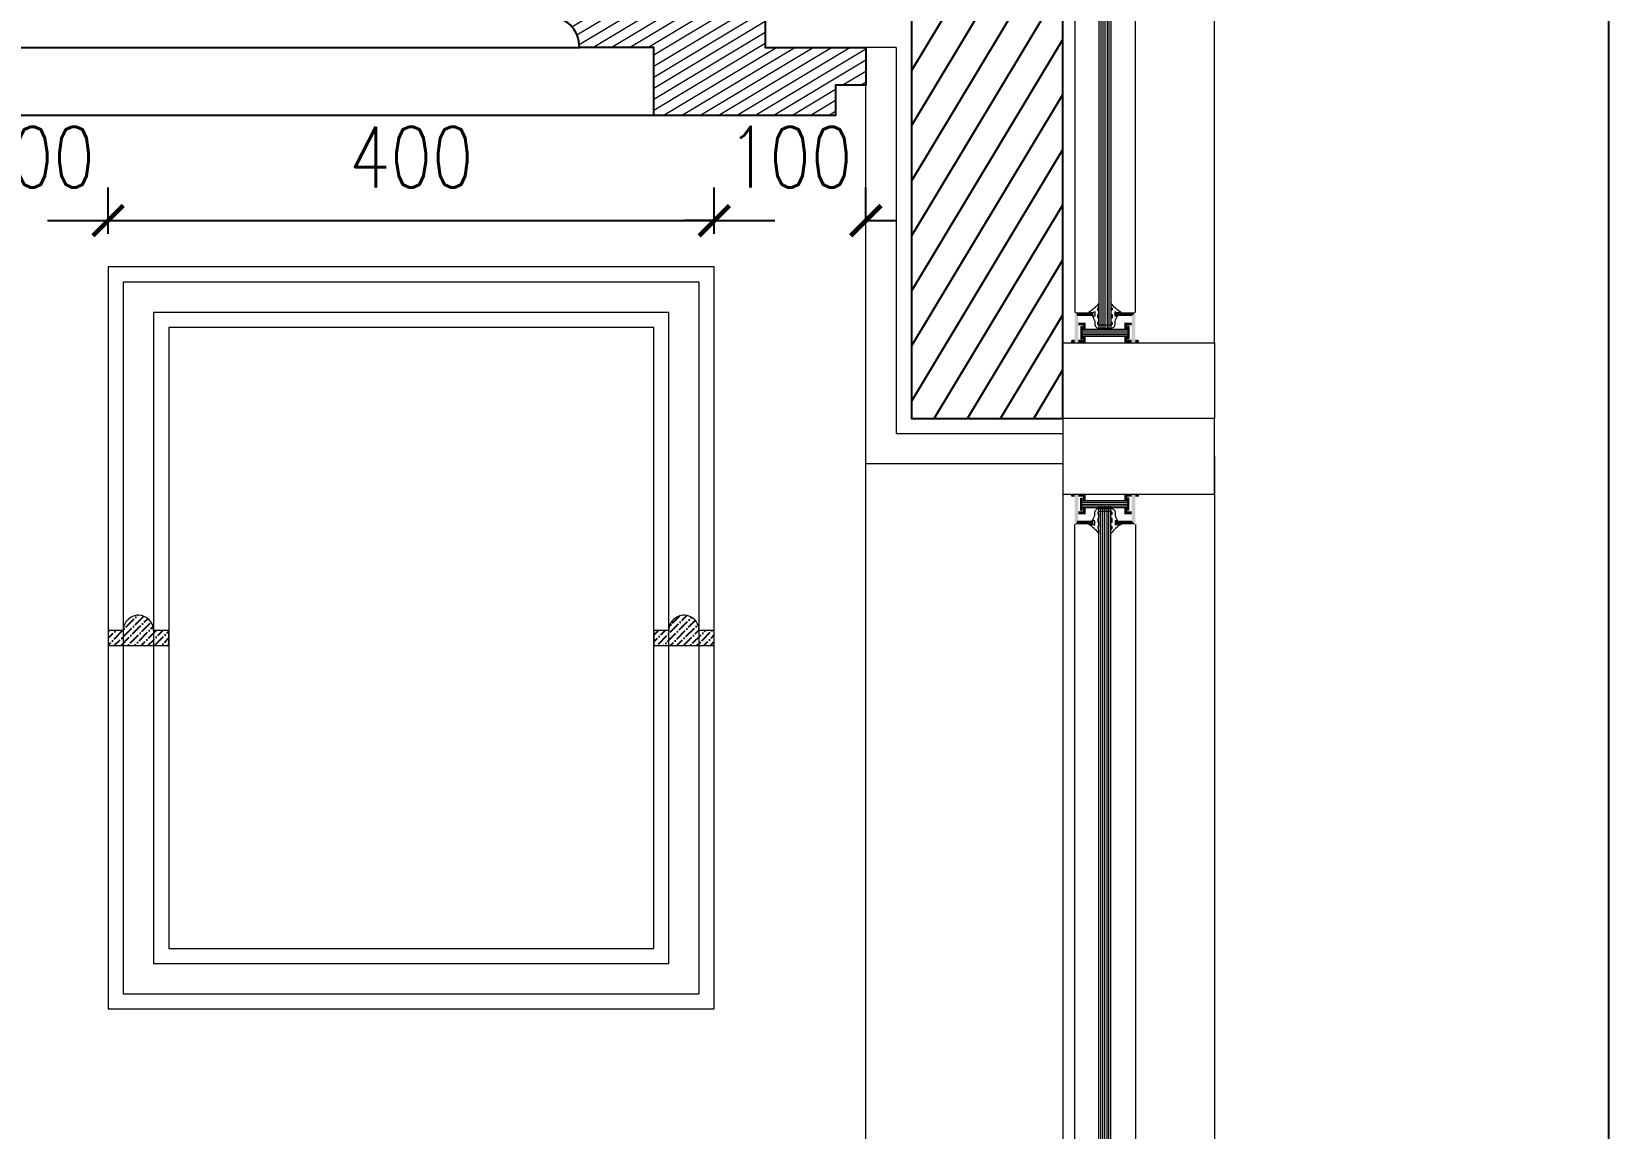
# Model space of a CAD drawing. Header units: inches. Extents: x 193287 to 241687, y 437648 to 550079.
# Drawn here: x 216992 to 218032, y 450667 to 451391 of the extents above; entities that cross this region are included whole.
import ezdxf

# ---------------------------------------------------------------- set-up
doc = ezdxf.new("R2010")
doc.units = ezdxf.units.IN
doc.header["$MEASUREMENT"] = 0
for name, color, linetype in [('8', 8, 'Continuous'), ('CQ Grg Gypsum', 41, 'Continuous'), ('CQ marble hatch', 8, 'Continuous'), ('CQ section wall', 3, 'Continuous'), ('Layer1', 1, 'Continuous'), ('xref grd floor$2$CQ Wall hatch_CHB', 8, 'Continuous')]:
    doc.layers.add(name, color=color, linetype=linetype)
for name, color, linetype, lineweight in [('A-Dim-ID', 9, 'Continuous', 20), ('A-FLOR-SLAB', 5, 'Continuous', 40), ('A-GLAZ', 134, 'Continuous', 18), ('A-RNDR-ALUM', 1, 'Continuous', 9), ('A-RNDR-PT36', 253, 'Continuous', 20), ('CQ gypsum 2', 42, 'Continuous', 0), ('CQ Gypsum Hatch', 8, 'Continuous', 20), ('CQ Marble', 6, 'Continuous', 0)]:
    doc.layers.add(name, color=color, linetype=linetype, lineweight=lineweight)
doc.styles.add('ST9', font='romans.shx', dxfattribs={"width": 0.8})
doc.dimstyles.new('DIM-20', dxfattribs={"dimscale": 1000, "dimtxt": 0.044, "dimasz": 0.035, "dimexe": 0.022, "dimexo": 0.022, "dimgap": 0.022, "dimtad": 1, "dimdec": 0, "dimzin": 0, "dimdsep": 46, "dimtxsty": 'ST9', "dimblk1": 'ARCHTICK', "dimblk2": 'ARCHTICK', "dimsah": 1, "dimcen": 0.088, "dimdle": 0.04, "dimclrd": 256, "dimclre": 256, "dimclrt": 3, "dimadec": 0, "dimazin": 0, "dimtfac": 1, "dimtdec": 0, "dimtix": 1, "dimtofl": 0, "dimtmove": 1, "dimatfit": 3, "dimldrblk": 'CLOSED', "dimfxl": 1, "dimtolj": 1, "dimtzin": 0, "dimarcsym": 0})

# ---------------------------------------------------------------- blocks, each defined once
blk = doc.blocks.new('GLAZ-4')
at = {"layer": 'A-GLAZ'}
for p, q in [((-26.3, 2238.5, 0), (-26.3, 1858.6, 0)), ((-24.9, 2238.5, 0), (-24.9, 1858.6, 0)), ((-23.6, 2238.5, 0), (-23.6, 1858.6, 0)), ((-22.3, 2238.5, 0), (-22.3, 1858.6, 0)), ((-20.9, 2238.5, 0), (-20.9, 1858.6, 0)), ((-19.6, 2238.5, 0), (-19.6, 1858.6, 0)), ((-18.3, 2238.5, 0), (-18.3, 1858.6, 0)), ((-26.3, 561.6, 0), (-26.3, 1741.5, 0)), ((-24.9, 561.6, 0), (-24.9, 1741.5, 0)), ((-23.6, 561.6, 0), (-23.6, 1741.5, 0)), ((-22.3, 561.6, 0), (-22.3, 1741.5, 0)), ((-20.9, 561.6, 0), (-20.9, 1741.5, 0)), ((-19.6, 561.6, 0), (-19.6, 1741.5, 0)), ((-18.3, 561.6, 0), (-18.3, 1741.5, 0))]:
    blk.add_line(p, q, dxfattribs=at)
at = {"layer": 'A-RNDR-ALUM'}
for p, q in [((-50, 1850, 0), (-50, 2250, 0)), ((50, 1850, 0), (50, 2250, 0)), ((-38.2, 1860.7, 0), (-37.5, 1860.7, 0)), ((-38.2, 1860.7, 0), (-38.2, 1852.6, 0)), ((-38.2, 1860.7, 0), (-37.5, 1860.7, 0)), ((-38.2, 1860.7, 0), (-38.2, 1852.6, 0)), ((-38.2, 1852.6, 0), (-37.5, 1852.6, 0)), ((-38.2, 1852.6, 0), (-37.5, 1852.6, 0)), ((-37.5, 1860.7, 0), (-37.5, 1852.6, 0)), ((-37.5, 1860.7, 0), (-37.5, 1852.6, 0)), ((-37.5, 1859, 0), (-7.1, 1859, 0)), ((-37.5, 1859, 0), (-7.1, 1859, 0)), ((-37.5, 1857.8, 0), (-7.1, 1857.8, 0)), ((-37.5, 1857.8, 0), (-7.1, 1857.8, 0)), ((-37.5, 1856.6, 0), (-7.1, 1856.6, 0)), ((-37.5, 1856.6, 0), (-7.1, 1856.6, 0)), ((-37.5, 1855.5, 0), (-7.1, 1855.5, 0)), ((-37.5, 1855.5, 0), (-7.1, 1855.5, 0)), ((-37.5, 1854.3, 0), (-7.1, 1854.3, 0)), ((-37.5, 1854.3, 0), (-7.1, 1854.3, 0)), ((-36, 1860.7, 0), (-35.3, 1860.7, 0)), ((-36, 1860.7, 0), (-35.3, 1860.7, 0)), ((-36, 1852.6, 0), (-35.3, 1852.6, 0)), ((-36, 1852.6, 0), (-35.3, 1852.6, 0)), ((-6.4, 1860.7, 0), (-7.1, 1860.7, 0)), ((-7.1, 1860.7, 0), (-7.1, 1852.6, 0)), ((-6.4, 1860.7, 0), (-7.1, 1860.7, 0)), ((-7.1, 1860.7, 0), (-7.1, 1852.6, 0)), ((-6.4, 1852.6, 0), (-7.1, 1852.6, 0)), ((-6.4, 1852.6, 0), (-7.1, 1852.6, 0)), ((-6.4, 1860.7, 0), (-6.4, 1852.6, 0)), ((-6.4, 1860.7, 0), (-6.4, 1852.6, 0)), ((-50, 1775, 0), (-50, 550, 0)), ((50, 1775, 0), (50, 550, 0)), ((-38.2, 1747.4, 0), (-37.5, 1747.4, 0)), ((-38.2, 1739.4, 0), (-38.2, 1747.4, 0)), ((-38.2, 1747.4, 0), (-37.5, 1747.4, 0)), ((-38.2, 1739.4, 0), (-38.2, 1747.4, 0)), ((-38.2, 1739.4, 0), (-37.5, 1739.4, 0)), ((-38.2, 1739.4, 0), (-37.5, 1739.4, 0)), ((-37.5, 1739.4, 0), (-37.5, 1747.4, 0)), ((-37.5, 1739.4, 0), (-37.5, 1747.4, 0)), ((-37.5, 1745.7, 0), (-7.1, 1745.7, 0)), ((-37.5, 1745.7, 0), (-7.1, 1745.7, 0)), ((-37.5, 1744.6, 0), (-7.1, 1744.6, 0)), ((-37.5, 1744.6, 0), (-7.1, 1744.6, 0)), ((-37.5, 1743.4, 0), (-7.1, 1743.4, 0)), ((-37.5, 1743.4, 0), (-7.1, 1743.4, 0)), ((-37.5, 1742.2, 0), (-7.1, 1742.2, 0)), ((-37.5, 1742.2, 0), (-7.1, 1742.2, 0)), ((-37.5, 1741.1, 0), (-7.1, 1741.1, 0)), ((-37.5, 1741.1, 0), (-7.1, 1741.1, 0)), ((-36, 1747.4, 0), (-35.3, 1747.4, 0)), ((-36, 1747.4, 0), (-35.3, 1747.4, 0)), ((-36, 1739.4, 0), (-35.3, 1739.4, 0)), ((-36, 1739.4, 0), (-35.3, 1739.4, 0)), ((-6.4, 1747.4, 0), (-7.1, 1747.4, 0)), ((-7.1, 1739.4, 0), (-7.1, 1747.4, 0)), ((-6.4, 1747.4, 0), (-7.1, 1747.4, 0)), ((-7.1, 1739.4, 0), (-7.1, 1747.4, 0)), ((-6.4, 1739.4, 0), (-7.1, 1739.4, 0)), ((-6.4, 1739.4, 0), (-7.1, 1739.4, 0)), ((-6.4, 1739.4, 0), (-6.4, 1747.4, 0)), ((-6.4, 1739.4, 0), (-6.4, 1747.4, 0))]:
    blk.add_line(p, q, dxfattribs=at)
at = {"layer": 'A-RNDR-ALUM', "elevation": 0}
for points in [[(-14, 1867.6), (-15.6, 1867.6), (-15.6, 1870.6, 0.015553), (-14.8, 1870), (-11.6, 1870, -0.104304), (-18.3, 1876.1), (-18.3, 1873.6, 0.016036), (-17.6, 1872.8), (-17.6, 1871.6), (-18.3, 1870.9), (-18.3, 1868.1), (-17.6, 1868.7), (-17.6, 1866.4), (-18.3, 1865.7), (-18.3, 1862.9), (-17.6, 1863.5), (-17.6, 1862.2, -0.414214), (-18.3, 1861.6), (-26.3, 1861.6, -0.414214), (-26.9, 1862.2), (-26.9, 1863.5), (-26.3, 1862.9), (-26.3, 1865.7), (-26.9, 1866.4), (-26.9, 1868.7), (-26.3, 1868.1), (-26.3, 1870.9), (-26.9, 1871.6), (-26.9, 1872.8, 0.016036), (-26.3, 1873.6), (-26.3, 1876.1, -0.104304), (-33, 1870), (-29.8, 1870, 0.015553), (-28.9, 1870.6), (-28.9, 1867.6), (-30.6, 1867.6, -0.021646), (-28.9, 1864.1), (-28.9, 1862.2, 0.414214), (-26.3, 1859.6), (-18.3, 1859.6, 0.414214), (-15.6, 1862.2), (-15.6, 1864.1, -0.021646)], [(-14, 1732.4), (-15.6, 1732.4), (-15.6, 1729.5, -0.015553), (-14.8, 1730), (-11.6, 1730, 0.104304), (-18.3, 1723.9), (-18.3, 1726.5, -0.016036), (-17.6, 1727.2), (-17.6, 1728.5), (-18.3, 1729.1), (-18.3, 1732), (-17.6, 1731.3), (-17.6, 1733.7), (-18.3, 1734.4), (-18.3, 1737.2), (-17.6, 1736.5), (-17.6, 1737.8, 0.414214), (-18.3, 1738.5), (-26.3, 1738.5, 0.414214), (-26.9, 1737.8), (-26.9, 1736.5), (-26.3, 1737.2), (-26.3, 1734.4), (-26.9, 1733.7), (-26.9, 1731.3), (-26.3, 1732), (-26.3, 1729.1), (-26.9, 1728.5), (-26.9, 1727.2, -0.016036), (-26.3, 1726.5), (-26.3, 1723.9, 0.104304), (-33, 1730), (-29.8, 1730, -0.015553), (-28.9, 1729.5), (-28.9, 1732.4), (-30.6, 1732.4, 0.021646), (-28.9, 1735.9), (-28.9, 1737.8, -0.414214), (-26.3, 1740.5), (-18.3, 1740.5, -0.414214), (-15.6, 1737.8), (-15.6, 1735.9, 0.021646)]]:
    blk.add_lwpolyline(points, format="xyb", close=True, dxfattribs=at)
for points in [[(-50, 1850), (50, 1850), (50, 1800), (-50, 1800)], [(-50, 1750), (50, 1750), (50, 1800), (-50, 1800)]]:
    blk.add_lwpolyline(points, close=True, dxfattribs=at)
at = {"layer": 'A-RNDR-ALUM', "const_width": 0.928, "elevation": 0}
for points in [[(-43.7, 1851.4, 0.414214), (-44.2, 1850.9)], [(-43.7, 1851.4, 0.414214), (-44.2, 1850.9)], [(-0.7, 1851.4, -0.414214), (-0.2, 1851)], [(-0.7, 1851.4, -0.414214), (-0.2, 1851)], [(-43.7, 1748.6, -0.414214), (-44.2, 1749.1)], [(-43.7, 1748.6, -0.414214), (-44.2, 1749.1)], [(-0.7, 1748.6, 0.414214), (-0.2, 1749.1)], [(-0.7, 1748.6, 0.414214), (-0.2, 1749.1)]]:
    blk.add_lwpolyline(points, format="xyb", dxfattribs=at)
at = {"layer": 'A-RNDR-ALUM'}
for points in [[(-40.6, 1868.8, 0), (-40.6, 1870, 0), (-29.9, 1868.8, 0), (-29.9, 1870, 0)], [(-40.6, 1868.8, 0), (-40.6, 1870, 0), (-29.9, 1868.8, 0), (-29.9, 1870, 0)], [(-40.6, 1867.6, 0), (-40.6, 1868.8, 0), (-29.9, 1867.6, 0), (-29.9, 1868.8, 0)], [(-40.6, 1867.6, 0), (-40.6, 1868.8, 0), (-29.9, 1867.6, 0), (-29.9, 1868.8, 0)], [(-39.8, 1863.3, 0), (-39.8, 1861.5, 0), (-35, 1863.3, 0), (-36.9, 1861.5, 0)], [(-39.8, 1863.3, 0), (-39.8, 1861.5, 0), (-35, 1863.3, 0), (-36.9, 1861.5, 0)], [(-36.9, 1859.3, 0), (-35, 1859.3, 0), (-36.9, 1861.5, 0), (-35, 1863.3, 0)], [(-36.9, 1859.3, 0), (-35, 1859.3, 0), (-36.9, 1861.5, 0), (-35, 1863.3, 0)], [(-4.3, 1868.8, 0), (-4.3, 1870, 0), (-15.1, 1868.8, 0), (-15.1, 1870, 0)], [(-4.3, 1868.8, 0), (-4.3, 1870, 0), (-15.1, 1868.8, 0), (-15.1, 1870, 0)], [(-4.3, 1867.6, 0), (-4.3, 1868.8, 0), (-15.1, 1867.6, 0), (-15.1, 1868.8, 0)], [(-4.3, 1867.6, 0), (-4.3, 1868.8, 0), (-15.1, 1867.6, 0), (-15.1, 1868.8, 0)], [(-4.6, 1863.3, 0), (-4.6, 1861.5, 0), (-9.4, 1863.3, 0), (-7.5, 1861.5, 0)], [(-7.5, 1859.3, 0), (-9.4, 1859.3, 0), (-7.5, 1861.5, 0), (-9.4, 1863.3, 0)], [(-4.6, 1863.3, 0), (-4.6, 1861.5, 0), (-9.4, 1863.3, 0), (-7.5, 1861.5, 0)], [(-7.5, 1859.3, 0), (-9.4, 1859.3, 0), (-7.5, 1861.5, 0), (-9.4, 1863.3, 0)], [(-36.9, 1854, 0), (-35, 1854, 0), (-36.9, 1851.9, 0), (-35, 1850, 0)], [(-36.9, 1854, 0), (-35, 1854, 0), (-36.9, 1851.9, 0), (-35, 1850, 0)], [(-7.5, 1854, 0), (-9.4, 1854, 0), (-7.5, 1851.9, 0), (-9.4, 1850, 0)], [(-7.5, 1854, 0), (-9.4, 1854, 0), (-7.5, 1851.9, 0), (-9.4, 1850, 0)], [(-44.6, 1850, 0), (-44.6, 1850.9, 0), (-42.2, 1850, 0), (-43.7, 1850.9, 0)], [(-44.6, 1850, 0), (-44.6, 1850.9, 0), (-42.2, 1850, 0), (-43.7, 1850.9, 0)], [(-42.2, 1850, 0), (-43.7, 1850.9, 0), (-42.2, 1851.9, 0), (-43.7, 1851.9, 0)], [(-42.2, 1850, 0), (-43.7, 1850.9, 0), (-42.2, 1851.9, 0), (-43.7, 1851.9, 0)], [(-36.9, 1851.9, 0), (-35, 1850, 0), (-39.8, 1851.9, 0), (-39.8, 1850, 0)], [(-36.9, 1851.9, 0), (-35, 1850, 0), (-39.8, 1851.9, 0), (-39.8, 1850, 0)], [(-7.5, 1851.9, 0), (-9.4, 1850, 0), (-4.6, 1851.9, 0), (-4.6, 1850, 0)], [(-7.5, 1851.9, 0), (-9.4, 1850, 0), (-4.6, 1851.9, 0), (-4.6, 1850, 0)], [(-2.2, 1850, 0), (-0.7, 1850.9, 0), (-2.2, 1851.9, 0), (-0.7, 1851.9, 0)], [(-2.2, 1850, 0), (-0.7, 1850.9, 0), (-2.2, 1851.9, 0), (-0.7, 1851.9, 0)], [(0.2, 1850, 0), (0.2, 1850.9, 0), (-2.2, 1850, 0), (-0.7, 1850.9, 0)], [(0.2, 1850, 0), (0.2, 1850.9, 0), (-2.2, 1850, 0), (-0.7, 1850.9, 0)], [(-44.6, 1750, 0), (-44.6, 1749.1, 0), (-42.2, 1750, 0), (-43.7, 1749.1, 0)], [(-44.6, 1750, 0), (-44.6, 1749.1, 0), (-42.2, 1750, 0), (-43.7, 1749.1, 0)], [(-42.2, 1750, 0), (-43.7, 1749.1, 0), (-42.2, 1748.2, 0), (-43.7, 1748.2, 0)], [(-42.2, 1750, 0), (-43.7, 1749.1, 0), (-42.2, 1748.2, 0), (-43.7, 1748.2, 0)], [(-36.9, 1748.2, 0), (-35, 1750, 0), (-39.8, 1748.2, 0), (-39.8, 1750, 0)], [(-36.9, 1748.2, 0), (-35, 1750, 0), (-39.8, 1748.2, 0), (-39.8, 1750, 0)], [(-36.9, 1746, 0), (-35, 1746, 0), (-36.9, 1748.2, 0), (-35, 1750, 0)], [(-36.9, 1746, 0), (-35, 1746, 0), (-36.9, 1748.2, 0), (-35, 1750, 0)], [(-7.5, 1748.2, 0), (-9.4, 1750, 0), (-4.6, 1748.2, 0), (-4.6, 1750, 0)], [(-7.5, 1746, 0), (-9.4, 1746, 0), (-7.5, 1748.2, 0), (-9.4, 1750, 0)], [(-7.5, 1746, 0), (-9.4, 1746, 0), (-7.5, 1748.2, 0), (-9.4, 1750, 0)], [(-7.5, 1748.2, 0), (-9.4, 1750, 0), (-4.6, 1748.2, 0), (-4.6, 1750, 0)], [(-2.2, 1750, 0), (-0.7, 1749.1, 0), (-2.2, 1748.2, 0), (-0.7, 1748.2, 0)], [(0.2, 1750, 0), (0.2, 1749.1, 0), (-2.2, 1750, 0), (-0.7, 1749.1, 0)], [(-2.2, 1750, 0), (-0.7, 1749.1, 0), (-2.2, 1748.2, 0), (-0.7, 1748.2, 0)], [(0.2, 1750, 0), (0.2, 1749.1, 0), (-2.2, 1750, 0), (-0.7, 1749.1, 0)], [(-39.8, 1736.7, 0), (-39.8, 1738.6, 0), (-35, 1736.7, 0), (-36.9, 1738.6, 0)], [(-39.8, 1736.7, 0), (-39.8, 1738.6, 0), (-35, 1736.7, 0), (-36.9, 1738.6, 0)], [(-36.9, 1740.7, 0), (-35, 1740.7, 0), (-36.9, 1738.6, 0), (-35, 1736.7, 0)], [(-36.9, 1740.7, 0), (-35, 1740.7, 0), (-36.9, 1738.6, 0), (-35, 1736.7, 0)], [(-7.5, 1740.7, 0), (-9.4, 1740.7, 0), (-7.5, 1738.6, 0), (-9.4, 1736.7, 0)], [(-7.5, 1740.7, 0), (-9.4, 1740.7, 0), (-7.5, 1738.6, 0), (-9.4, 1736.7, 0)], [(-4.6, 1736.7, 0), (-4.6, 1738.6, 0), (-9.4, 1736.7, 0), (-7.5, 1738.6, 0)], [(-4.6, 1736.7, 0), (-4.6, 1738.6, 0), (-9.4, 1736.7, 0), (-7.5, 1738.6, 0)], [(-40.6, 1732.4, 0), (-40.6, 1731.2, 0), (-29.9, 1732.4, 0), (-29.9, 1731.2, 0)], [(-40.6, 1732.4, 0), (-40.6, 1731.2, 0), (-29.9, 1732.4, 0), (-29.9, 1731.2, 0)], [(-40.6, 1731.2, 0), (-40.6, 1730, 0), (-29.9, 1731.2, 0), (-29.9, 1730, 0)], [(-40.6, 1731.2, 0), (-40.6, 1730, 0), (-29.9, 1731.2, 0), (-29.9, 1730, 0)], [(-4.3, 1732.4, 0), (-4.3, 1731.2, 0), (-15.1, 1732.4, 0), (-15.1, 1731.2, 0)], [(-4.3, 1732.4, 0), (-4.3, 1731.2, 0), (-15.1, 1732.4, 0), (-15.1, 1731.2, 0)], [(-4.3, 1731.2, 0), (-4.3, 1730, 0), (-15.1, 1731.2, 0), (-15.1, 1730, 0)], [(-4.3, 1731.2, 0), (-4.3, 1730, 0), (-15.1, 1731.2, 0), (-15.1, 1730, 0)]]:
    blk.add_solid(points, dxfattribs=at)
for points in [[(-42.2, 1870, 0), (-39.8, 1867.6, 0), (-42.2, 1850, 0), (-39.8, 1850, 0)], [(-42.2, 1870, 0), (-39.8, 1867.6, 0), (-40.1, 1870, 0), (-40.1, 1867.6, 0)], [(-42.2, 1870, 0), (-39.8, 1867.6, 0), (-42.2, 1850, 0), (-39.8, 1850, 0)], [(-42.2, 1870, 0), (-39.8, 1867.6, 0), (-40.1, 1870, 0), (-40.1, 1867.6, 0)], [(-4.6, 1867.6, 0), (-2.2, 1870, 0), (-4.6, 1850, 0), (-2.2, 1850, 0)], [(-2.2, 1870, 0), (-4.6, 1867.6, 0), (-4.3, 1870, 0), (-4.3, 1867.6, 0)], [(-4.6, 1867.6, 0), (-2.2, 1870, 0), (-4.6, 1850, 0), (-2.2, 1850, 0)], [(-2.2, 1870, 0), (-4.6, 1867.6, 0), (-4.3, 1870, 0), (-4.3, 1867.6, 0)], [(-42.2, 1730, 0), (-39.8, 1732.4, 0), (-42.2, 1750, 0), (-39.8, 1750, 0)], [(-42.2, 1730, 0), (-39.8, 1732.4, 0), (-42.2, 1750, 0), (-39.8, 1750, 0)], [(-4.6, 1732.4, 0), (-2.2, 1730, 0), (-4.6, 1750, 0), (-2.2, 1750, 0)], [(-4.6, 1732.4, 0), (-2.2, 1730, 0), (-4.6, 1750, 0), (-2.2, 1750, 0)], [(-42.2, 1730, 0), (-39.8, 1732.4, 0), (-40.1, 1730, 0), (-40.1, 1732.4, 0)], [(-42.2, 1730, 0), (-39.8, 1732.4, 0), (-40.1, 1730, 0), (-40.1, 1732.4, 0)], [(-2.2, 1730, 0), (-4.6, 1732.4, 0), (-4.3, 1730, 0), (-4.3, 1732.4, 0)], [(-2.2, 1730, 0), (-4.6, 1732.4, 0), (-4.3, 1730, 0), (-4.3, 1732.4, 0)]]:
    blk.add_trace(points, dxfattribs=at)
at = {"layer": 'A-RNDR-PT36'}
for p, q in [((-42.2, 2230, 0), (-42.2, 1870, 0)), ((-2.2, 1870, 0), (-2.2, 2230, 0)), ((-42.2, 570, 0), (-42.2, 1730, 0)), ((-2.2, 1730, 0), (-2.2, 570, 0))]:
    blk.add_line(p, q, dxfattribs=at)
blk = doc.blocks.new('SECTION A AND B')
at = {"layer": 'xref grd floor$2$CQ Wall hatch_CHB'}
h = blk.add_hatch(dxfattribs=at)
h.set_pattern_fill('ANSI31,_O', color=8, scale=150, angle=76.0286)
h.set_pattern_definition([(121.0285767, (75041.166, 5809.502), (-16.0670684, -9.6649787), [])])
h.paths.add_polyline_path([(313690, 490843.1), (313340, 490843.1), (313340, 490043.1), (313490, 490043.1), (313490, 489993.1), (313590, 489993.1), (313590, 489493.1), (313690, 489493.1)])
h.paths.add_polyline_path([(313690, 488193.1), (313590, 488193.1), (313590, 487693.1), (313490, 487693.1), (313490, 487643.1), (313340, 487643.1), (313340, 486593.1), (313690, 486593.1)])
at = {"layer": 'CQ Marble'}
for p, q in [((313700, 489738.1, 0), (313720, 489738.1, 0)), ((313720, 488223.1, 0), (313720, 489463.1, 0))]:
    blk.add_line(p, q, dxfattribs=at)
at = {"layer": 'CQ Marble', "elevation": 0}
for points in [[(313590, 489463.1), (313720, 489463.1), (313720, 489738.1)], [(313700, 489738.1), (313700, 489483.1), (313590, 489483.1), (313590, 489463.1), (313720, 489463.1)]]:
    blk.add_lwpolyline(points, dxfattribs=at)
at = {"layer": 'CQ section wall', "elevation": 0}
blk.add_lwpolyline([(313590, 489993.1), (313490, 489993.1), (313490, 490043.1), (313340, 490043.1), (313340, 490843.1), (313690, 490843.1), (313690, 489493.1), (313590, 489493.1), (313590, 489993.1)], dxfattribs=at)
at = {"layer": 'Layer1'}
blk.add_line((313230, 489993.1, 0), (313230, 487693.1, 0), dxfattribs=at)
at = {"layer": 'A-FLOR-SLAB', "xscale": -1, "rotation": 359.9999999999997}
blk.add_blockref('GLAZ-4', (313540, 487693.1, 0), dxfattribs=at)
blk = doc.blocks.new('SECTION CEILING A AND B')
at = {"layer": 'CQ Gypsum Hatch', "extrusion": (-4.88522e-08, 5.98593e-09, 1)}
h = blk.add_hatch(dxfattribs=at)
h.set_pattern_fill('ANSI31', color=256, scale=50, angle=166.028577, style=0)
edge = h.paths.add_edge_path()
edge.add_line((208443.8, 454500), (208423.8, 454500))
edge.add_line((208423.8, 454500), (208423.8, 454525))
edge.add_line((208423.8, 454525), (208490.3, 454525))
edge.add_line((208490.3, 454525), (208490.3, 454763.1))
edge.add_arc((208665.3, 454763.1), 175, 90, 180, ccw=False)
edge.add_line((208665.3, 454938.1), (210422.3, 454938.1))
edge.add_arc((210422.3, 454763.1), 175, 0, 90, ccw=False)
edge.add_line((210597.3, 454763.1), (210597.3, 454525))
edge.add_line((210597.3, 454525), (210663.8, 454525))
edge.add_line((210663.8, 454525), (210663.8, 454500))
edge.add_line((210663.8, 454500), (210643.8, 454500))
edge.add_line((210643.8, 454500), (210643.8, 454480))
edge.add_line((210643.8, 454480), (210523.8, 454480))
edge.add_line((210523.8, 454480), (210523.8, 454525))
edge.add_line((210523.8, 454525), (210474.8, 454525))
edge.add_arc((210453.8, 454525), 21, 0, 90)
edge.add_line((210453.8, 454546), (210453.8, 454555))
edge.add_arc((210448.9, 454561.1), 7.8, 90, 308.4673, ccw=False)
edge.add_line((210448.9, 454568.9), (210448.9, 454571.9))
edge.add_arc((210446.8, 454589.9), 18.1, 205.7715, 276.831, ccw=False)
edge.add_arc((210479.8, 454602.8), 53.5, 186.1636, 202.8448, ccw=False)
edge.add_arc((210094.3, 454569.4), 333.5, 4.7514, 6.5687)
edge.add_arc((210389.8, 454603.5), 35.9, 6.5273, 25.3967)
edge.add_arc((210398, 454605.1), 28, 29.519, 91.8217)
edge.add_line((210397.1, 454633.1), (210397.1, 454640.6))
edge.add_line((210397.1, 454640.6), (210388.1, 454640.6))
edge.add_line((210388.1, 454640.6), (210388.1, 454663.1))
edge.add_line((210388.1, 454663.1), (210427.2, 454663.1))
edge.add_line((210427.2, 454663.1), (210483.8, 454588.1))
edge.add_line((210483.8, 454588.1), (210572.3, 454588.1))
edge.add_line((210572.3, 454588.1), (210572.3, 454763.1))
edge.add_arc((210422.3, 454763.1), 150, 0, 90)
edge.add_line((210422.3, 454913.1), (208665.3, 454913.1))
edge.add_arc((208665.3, 454763.1), 150, 90, 180)
edge.add_line((208515.3, 454763.1), (208515.3, 454588.1))
edge.add_line((208515.3, 454588.1), (208603.8, 454588.1))
edge.add_line((208603.8, 454588.1), (208660.4, 454663.1))
edge.add_line((208660.4, 454663.1), (208699.5, 454663.1))
edge.add_line((208699.5, 454663.1), (208699.5, 454640.6))
edge.add_line((208699.5, 454640.6), (208690.5, 454640.6))
edge.add_line((208690.5, 454640.6), (208690.5, 454633.1))
edge.add_arc((208689.6, 454605.1), 28, 88.1783, 150.481)
edge.add_arc((208697.7, 454603.5), 35.9, 154.6033, 173.4727)
edge.add_arc((208993.3, 454569.4), 333.5, 173.4313, 175.2486)
edge.add_arc((208607.8, 454602.8), 53.5, -22.8448, -6.1636, ccw=False)
edge.add_arc((208640.8, 454589.9), 18.1, 263.169, 334.2285, ccw=False)
edge.add_line((208638.6, 454571.9), (208638.6, 454568.9))
edge.add_arc((208638.6, 454561.1), 7.8, -128.4673, 90, ccw=False)
edge.add_line((208633.8, 454555), (208633.8, 454546))
edge.add_arc((208633.8, 454525), 21, 90, 180)
edge.add_line((208612.8, 454525), (208563.8, 454525))
edge.add_line((208563.8, 454525), (208563.8, 454480))
edge.add_line((208563.8, 454480), (208443.8, 454480))
edge.add_line((208443.8, 454480), (208443.8, 454500))
at = {"layer": 'CQ Grg Gypsum', "extrusion": (-4.88522e-08, 5.98593e-09, 1), "elevation": 0}
blk.add_lwpolyline([(208443.8, 454500), (208423.8, 454500), (208423.8, 454525), (208490.3, 454525), (208490.3, 454763.1, -0.414214), (208665.3, 454938.1), (210422.3, 454938.1, -0.414214), (210597.3, 454763.1), (210597.3, 454525), (210663.8, 454525), (210663.8, 454500), (210643.8, 454500), (210643.8, 454480), (210523.8, 454480), (210523.8, 454525), (210474.8, 454525, 0.414214), (210453.8, 454546), (210453.8, 454555, -1.408012), (210448.9, 454568.9), (210448.9, 454571.9, -0.320389), (210430.5, 454582, -0.072914), (210426.6, 454597.1, 0.007929), (210425.5, 454607.6, 0.08252), (210422.3, 454618.9, 0.278747), (210397.1, 454633.1), (210397.1, 454640.6), (210388.1, 454640.6), (210388.1, 454663.1), (210427.2, 454663.1), (210483.8, 454588.1), (210572.3, 454588.1), (210572.3, 454763.1, 0.414214), (210422.3, 454913.1), (208665.3, 454913.1, 0.414214), (208515.3, 454763.1), (208515.3, 454588.1), (208603.8, 454588.1), (208660.4, 454663.1), (208699.5, 454663.1), (208699.5, 454640.6), (208690.5, 454640.6), (208690.5, 454633.1, 0.278747), (208665.3, 454618.9, 0.08252), (208662, 454607.6, 0.007929), (208661, 454597.1, -0.072914), (208657.1, 454582, -0.320389), (208638.6, 454571.9), (208638.6, 454568.9, -1.408012), (208633.8, 454555), (208633.8, 454546, 0.414214), (208612.8, 454525), (208563.8, 454525), (208563.8, 454480), (208443.8, 454480)], format="xyb", close=True, dxfattribs=at)
blk = doc.blocks.new('_ARCHTICK')
at = {"color": 0, "linetype": 'ByBlock', "const_width": 0.15}
blk.add_lwpolyline([(-0.5, -0.5), (0.5, 0.5)], dxfattribs=at)
blk = doc.blocks.new('*D2497')
at = {"layer": 'A-Dim-ID', "lineweight": -2, "transparency": 16777216}
for p, q in [((216942.4, 450727.8), (216942.4, 451288.2)), ((217042.3, 451257.6), (217042.3, 451288.2)), ((216942.4, 451266.2), (216922.4, 451266.2)), ((217042.3, 451266.2), (217062.3, 451266.2))]:
    blk.add_line(p, q, dxfattribs=at)
at = {"layer": 'Defpoints', "color": 0, "transparency": 16777216}
for p in [(217042.3, 451266.2), (217042.3, 451235.6, 0), (216942.4, 450705.8, 0)]:
    blk.add_point(p, dxfattribs=at)
at = {"layer": 'A-Dim-ID', "lineweight": -2, "transparency": 16777216, "xscale": 20, "yscale": 20, "zscale": 20}
blk.add_blockref('_ARCHTICK', (216942.4, 451266.2), dxfattribs=at)
at = {"layer": 'A-Dim-ID', "lineweight": -2, "transparency": 16777216, "xscale": 20, "yscale": 20, "zscale": 20, "rotation": 180}
blk.add_blockref('_ARCHTICK', (217042.3, 451266.2), dxfattribs=at)
at = {"layer": 'A-Dim-ID', "color": 3, "transparency": 16777216, "insert": (216992.4, 451308.2), "char_height": 40, "attachment_point": 5, "style": 'ST9'}
blk.add_mtext('\\A1;100', dxfattribs=at)
blk = doc.blocks.new('_CLOSED')
at = {"color": 0, "linetype": 'ByBlock'}
for p, q in [((-1, 0.167), (0, 0)), ((-1, 0.167), (-1, -0.167)), ((0, 0), (-1, -0.167)), ((0, 0), (-1, 0))]:
    blk.add_line(p, q, dxfattribs=at)
blk = doc.blocks.new('*D2498')
at = {"layer": 'A-Dim-ID', "lineweight": -2, "transparency": 16777216}
for p, q in [((217042.3, 451257.6), (217042.3, 451288.2)), ((217442.3, 451257.6), (217442.3, 451288.2)), ((217002.3, 451266.2), (217482.3, 451266.2))]:
    blk.add_line(p, q, dxfattribs=at)
at = {"layer": 'Defpoints', "color": 0, "transparency": 16777216}
for p in [(217442.3, 451266.2), (217042.3, 451235.6, 0), (217442.3, 451235.6, 0)]:
    blk.add_point(p, dxfattribs=at)
at = {"layer": 'A-Dim-ID', "lineweight": -2, "transparency": 16777216, "xscale": 20, "yscale": 20, "zscale": 20, "rotation": 180}
blk.add_blockref('_ARCHTICK', (217042.3, 451266.2), dxfattribs=at)
at = {"layer": 'A-Dim-ID', "lineweight": -2, "transparency": 16777216, "xscale": 20, "yscale": 20, "zscale": 20}
blk.add_blockref('_ARCHTICK', (217442.3, 451266.2), dxfattribs=at)
at = {"layer": 'A-Dim-ID', "color": 3, "transparency": 16777216, "insert": (217242.3, 451308.2), "char_height": 40, "attachment_point": 5, "style": 'ST9'}
blk.add_mtext('\\A1;400', dxfattribs=at)
blk = doc.blocks.new('*D2499')
at = {"layer": 'A-Dim-ID', "lineweight": -2, "transparency": 16777216}
for p, q in [((217442.3, 451257.6), (217442.3, 451288.2)), ((217542.3, 451265.1), (217542.3, 451288.2)), ((217442.3, 451266.2), (217422.3, 451266.2)), ((217542.3, 451266.2), (217562.3, 451266.2))]:
    blk.add_line(p, q, dxfattribs=at)
at = {"layer": 'Defpoints', "color": 0, "transparency": 16777216}
for p in [(217542.3, 451266.2), (217542.3, 451243.1, 0), (217442.3, 451235.6, 0)]:
    blk.add_point(p, dxfattribs=at)
at = {"layer": 'A-Dim-ID', "lineweight": -2, "transparency": 16777216, "xscale": 20, "yscale": 20, "zscale": 20}
blk.add_blockref('_ARCHTICK', (217442.3, 451266.2), dxfattribs=at)
at = {"layer": 'A-Dim-ID', "lineweight": -2, "transparency": 16777216, "xscale": 20, "yscale": 20, "zscale": 20, "rotation": 180}
blk.add_blockref('_ARCHTICK', (217542.3, 451266.2), dxfattribs=at)
at = {"layer": 'A-Dim-ID', "color": 3, "transparency": 16777216, "insert": (217492.3, 451308.2), "char_height": 40, "attachment_point": 5, "style": 'ST9'}
blk.add_mtext('\\A1;100', dxfattribs=at)

msp = doc.modelspace()

# ---------------------------------------------------------------- hatches: boundary and pattern name
at = {"layer": 'CQ marble hatch', "ltscale": 1000, "extrusion": (-4.88522e-08, 5.98593e-09, 1)}
h = msp.add_hatch(dxfattribs=at)
h.set_pattern_fill('ANSI36', color=256, scale=25, style=0)
h.set_pattern_definition([(45, (-1.7785, -0.0032), (1.657281518, 6.0766989), [7.8125, -1.5625, 0, -1.5625])])
edge = h.paths.add_edge_path()
edge.add_line((217042.334, 450995.62), (217042.334, 450985.62))
edge.add_line((217042.334, 450985.62), (217082.334, 450985.62))
edge.add_line((217082.334, 450985.62), (217082.334, 450995.62))
edge.add_line((217082.334, 450995.62), (217072.334, 450995.62))
edge.add_arc((217062.197, 450995.483), 10.138, 0.774022, 89.225978)
edge.add_arc((217062.281, 450995.673), 9.947, 89.696201, 180.303799)
edge.add_line((217052.334, 450995.62), (217042.334, 450995.62))
h = msp.add_hatch(dxfattribs=at)
h.set_pattern_fill('ANSI36', color=256, scale=25, style=0)
h.set_pattern_definition([(45, (-1.7785, -0.0032), (1.657281518, 6.0766989), [7.8125, -1.5625, 0, -1.5625])])
edge = h.paths.add_edge_path()
edge.add_line((217402.334, 450995.62), (217402.334, 450985.62))
edge.add_line((217402.334, 450985.62), (217442.334, 450985.62))
edge.add_line((217442.334, 450985.62), (217442.334, 450995.62))
edge.add_line((217442.334, 450995.62), (217432.334, 450995.62))
edge.add_arc((217422.197, 450995.483), 10.138, 0.774022, 89.225978)
edge.add_arc((217422.281, 450995.673), 9.947, 89.696201, 180.303799)
edge.add_line((217412.334, 450995.62), (217402.334, 450995.62))

# ---------------------------------------------------------------- linework, layer by layer
at = {"layer": '8', "extrusion": (-4.88522e-08, 5.98593e-09, 1)}
for p, q in [((215491.341, 451380.593, 0), (217353.325, 451380.593, 0)), ((217402.325, 451335.594, 0), (215442.341, 451335.594, 0))]:
    msp.add_line(p, q, dxfattribs=at)
at = {"layer": 'CQ gypsum 2', "extrusion": (-4.88522e-08, 5.98593e-09, 1)}
for p, q in [((217353.325, 451380.593, 0.001), (215491.341, 451380.593, 0.001)), ((215442.341, 451335.594, 0.001), (217402.325, 451335.594, 0.001))]:
    msp.add_line(p, q, dxfattribs=at)
at = {"layer": 'CQ Marble', "extrusion": (-4.88522e-08, 5.98593e-09, 1), "elevation": -0.008}
for points in [[(217442.334, 451235.595), (217042.334, 451235.595), (217042.334, 450745.645), (217442.334, 450745.645)], [(217402.334, 451195.595), (217082.334, 451195.595), (217082.334, 450785.645), (217402.334, 450785.645)]]:
    msp.add_lwpolyline(points, close=True, dxfattribs=at)
at = {"layer": 'CQ Marble', "color": 8, "extrusion": (-4.88522e-08, 5.98593e-09, 1), "elevation": -0.008}
for points in [[(217432.334, 451225.595), (217052.334, 451225.595), (217052.334, 450755.645), (217432.334, 450755.645)], [(217412.334, 451205.595), (217072.334, 451205.595), (217072.334, 450775.645), (217412.334, 450775.645)]]:
    msp.add_lwpolyline(points, close=True, dxfattribs=at)
at = {"layer": 'CQ Marble', "ltscale": 1000, "extrusion": (-4.88522e-08, 5.98593e-09, 1), "elevation": -0.008}
for points in [[(217042.334, 450995.62), (217042.334, 450985.62), (217082.334, 450985.62), (217082.334, 450995.62), (217072.334, 450995.62, 0.40632199), (217062.334, 451005.62, 0.417323), (217052.334, 450995.62)], [(217402.334, 450995.62), (217402.334, 450985.62), (217442.334, 450985.62), (217442.334, 450995.62), (217432.334, 450995.62, 0.40632199), (217422.334, 451005.62, 0.417323), (217412.334, 450995.62)]]:
    msp.add_lwpolyline(points, format="xyb", close=True, dxfattribs=at)

# ---------------------------------------------------------------- block references
at = {"layer": 'CQ Grg Gypsum'}
msp.add_blockref('SECTION CEILING A AND B', (6878.548, -3144.438, 0), dxfattribs=at)
at = {"layer": 'CQ Marble', "xscale": -1}
msp.add_blockref('SECTION A AND B', (531262.354, -38357.474, 0), dxfattribs=at)

# ---------------------------------------------------------------- dimensions: what is measured, and where the dimension line sits
at = {"layer": 'A-Dim-ID'}
for base, p1, p2, picture, middle in [((217042.334, 451266.187, 0.001), (216942.371, 450705.755, 0), (217042.334, 451235.595, 0), '*D2497', (216992.352, 451308.187, 0.001)), ((217442.334, 451266.187, 0.001), (217042.334, 451235.595, 0), (217442.334, 451235.595, 0), '*D2498', (217242.334, 451308.187, 0.001)), ((217542.335, 451266.187, 0.001), (217442.334, 451235.595, 0), (217542.335, 451243.105, 0.001), '*D2499', (217492.334, 451308.187, 0.001))]:
    dim = msp.add_linear_dim(base=base, p1=p1, p2=p2, dimstyle='DIM-20', override={"dimtxt": 0.04, "dimasz": 0.02}, dxfattribs=at)
    dim.commit()
    dim.dimension.update_dxf_attribs({"geometry": picture, "text_midpoint": middle})

doc.saveas('drawing.dxf')
